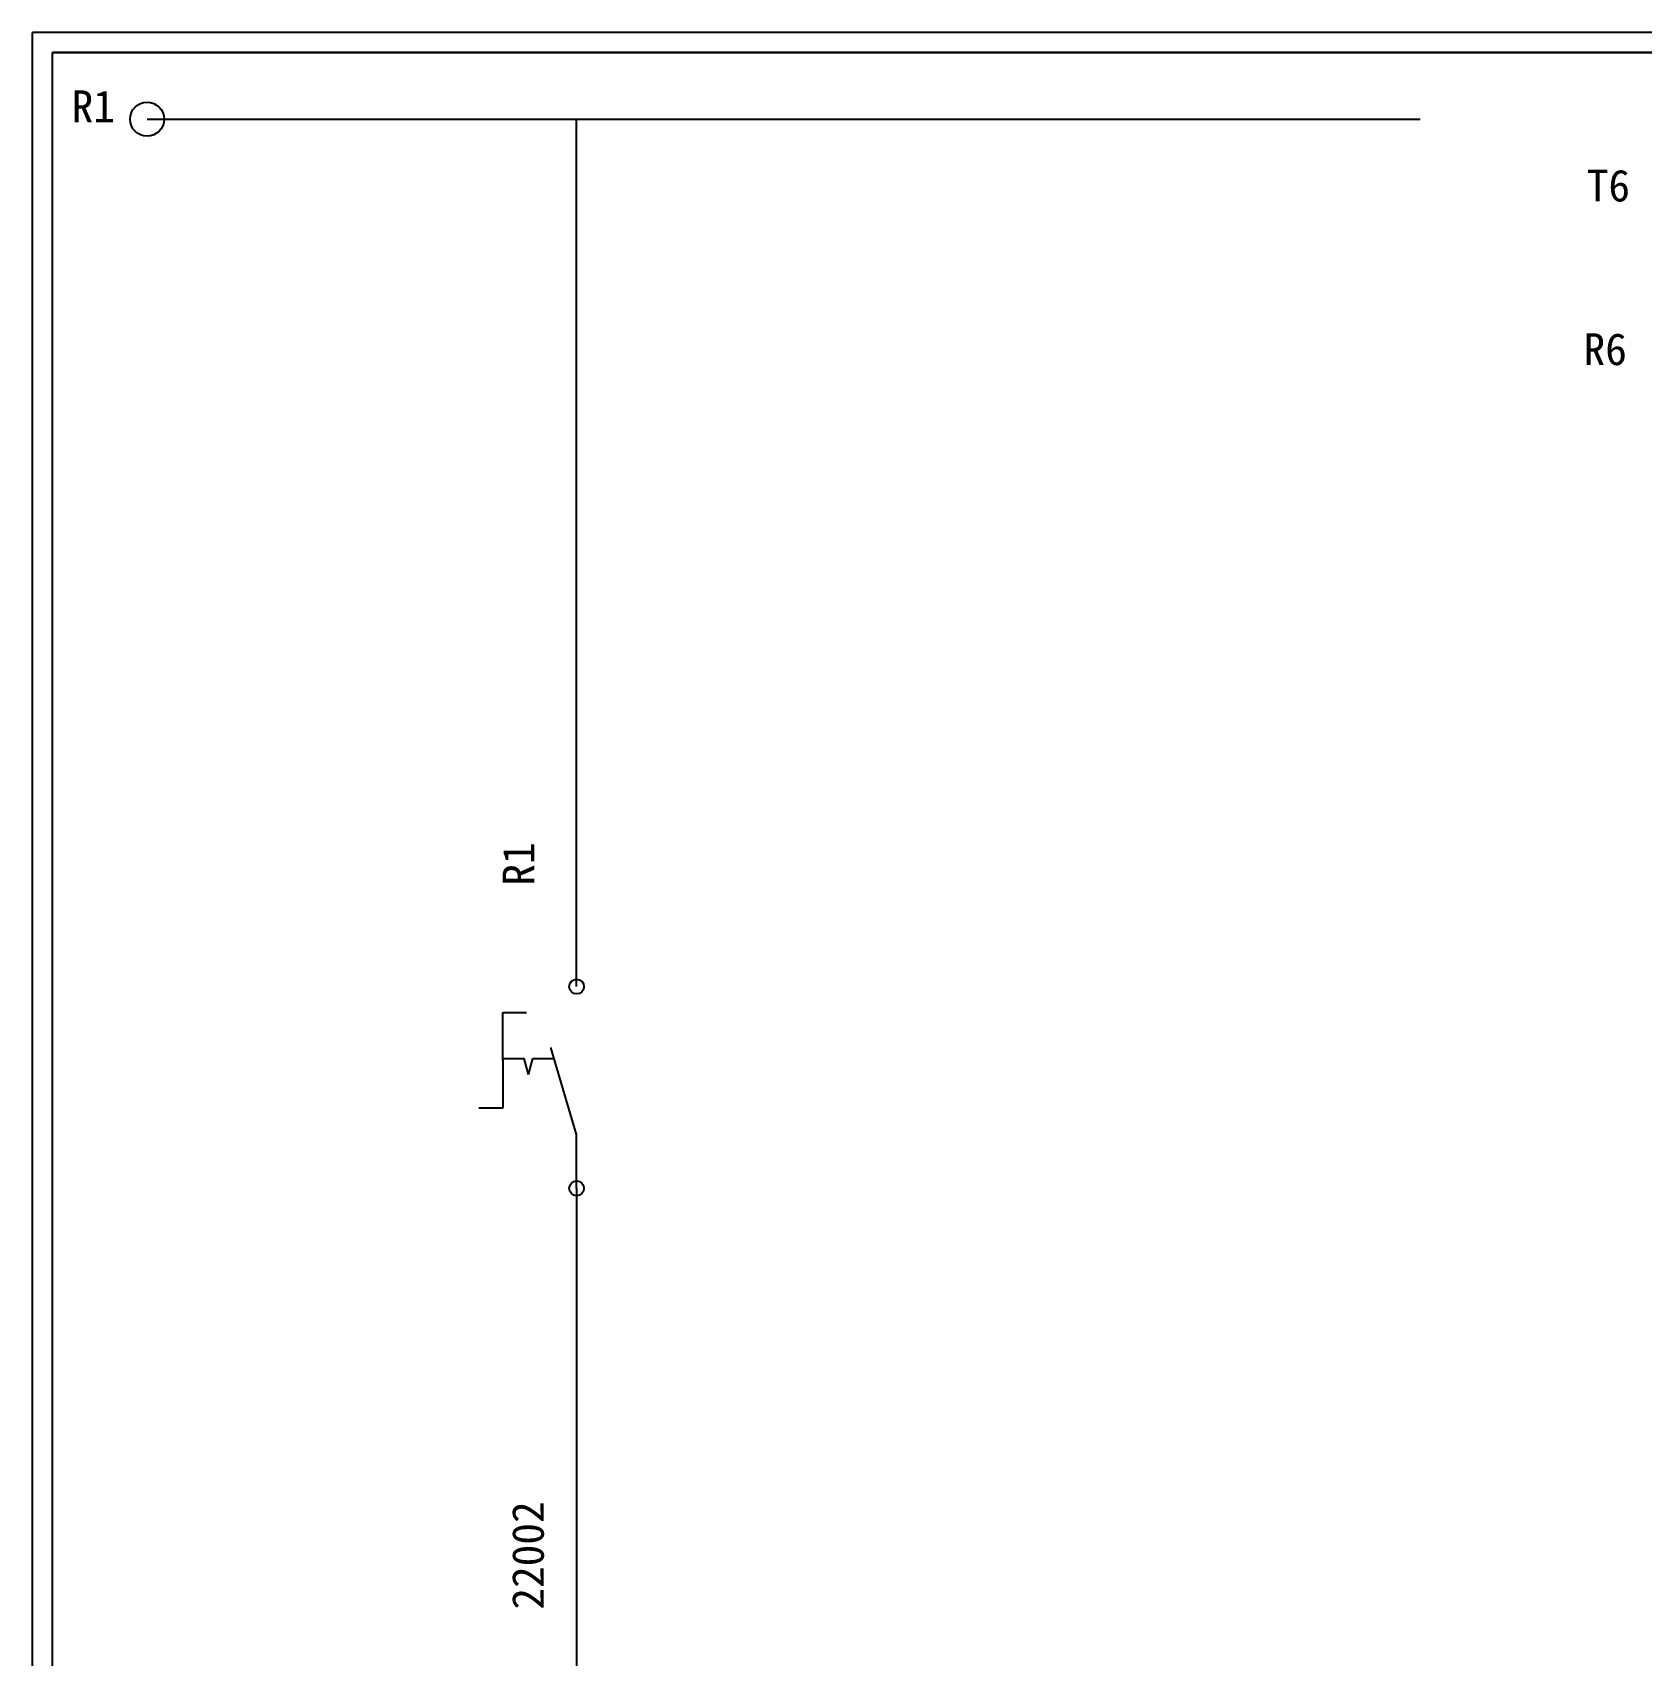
# Model space of a CAD drawing. Extents: x 10 to 297, y 3 to 207.
# Drawn here: x 10 to 111.1, y 105 to 207 of the extents above; entities that cross this region are included whole.
import ezdxf

# ---------------------------------------------------------------- set-up
doc = ezdxf.new("R2010")
doc.units = 0
doc.layers.get('0').update_dxf_attribs({"linetype": 'CONTINUOUS'})
for name, color, linetype in [('7', 7, 'CONTINUOUS'), ('圖框層', 7, 'CONTINUOUS'), ('標尺寸層', 3, 'CONTINUOUS')]:
    doc.layers.add(name, color=color, linetype=linetype)
doc.styles.add('STSL', font='kaiu.ttf')

msp = doc.modelspace()

# ---------------------------------------------------------------- linework, layer by layer
for p, q in [((44.19, 147.02), (44.19, 164.75)), ((39.55, 142.38), (39.55, 145.38)), ((39.55, 145.38), (41.05, 145.38)), ((39.55, 142.38), (39.55, 139.38)), ((41.16, 141.49), (40.89, 142.49)), ((41.16, 141.49), (41.43, 142.49)), ((39.55, 139.38), (38.05, 139.38)), ((44.19, 134.34), (44.19, 137.73))]:
    msp.add_line(p, q)
msp.add_circle((17.2, 201.52), 1.07)
at = {"layer": '7'}
for p, q in [((39.55, 142.49), (40.89, 142.49)), ((41.43, 142.49), (42.77, 142.49))]:
    msp.add_line(p, q, dxfattribs=at)
for centre in [(44.19, 147.02), (44.19, 134.34)]:
    msp.add_circle(centre, 0.464, dxfattribs=at)
at = {"layer": '圖框層', "color": 7}
for p, q in [((297, 206.97), (10, 206.97)), ((10, 3), (10, 206.97)), ((295.75, 205.72), (11.25, 205.72)), ((11.25, 4.25), (11.25, 205.72))]:
    msp.add_line(p, q, dxfattribs=at)
at = {"layer": '標尺寸層', "color": 7}
for p, q in [((11.25, 205.72), (111.97, 205.72)), ((17.2, 201.52), (97.2, 201.52)), ((44.19, 164.75), (44.19, 201.52)), ((44.19, 137.73), (42.58, 143.2)), ((44.19, 134.34), (44.19, 134.34)), ((44.19, 134.34), (44.19, 114.27)), ((44.19, 114.27), (44.19, 84.27))]:
    msp.add_line(p, q, dxfattribs=at)

# ---------------------------------------------------------------- texts
at = {"layer": '圖框層', "color": 4, "style": 'STSL'}
msp.add_text('R1', height=2, dxfattribs=at).set_placement((12.46, 201.33))
at = {"layer": '圖框層', "color": 7, "style": 'STSL'}
for s, p in [('T6', (107.66, 196.35)), ('R6', (107.46, 186.07))]:
    msp.add_text(s, height=2, dxfattribs=at).set_placement(p)
at = {"layer": '圖框層', "color": 4, "style": 'STSL'}
for s, p in [('R1', (41.54, 153.36)), ('22002', (42.13, 107.87))]:
    msp.add_text(s, height=2, rotation=90, dxfattribs=at).set_placement(p)

doc.saveas('drawing.dxf')
